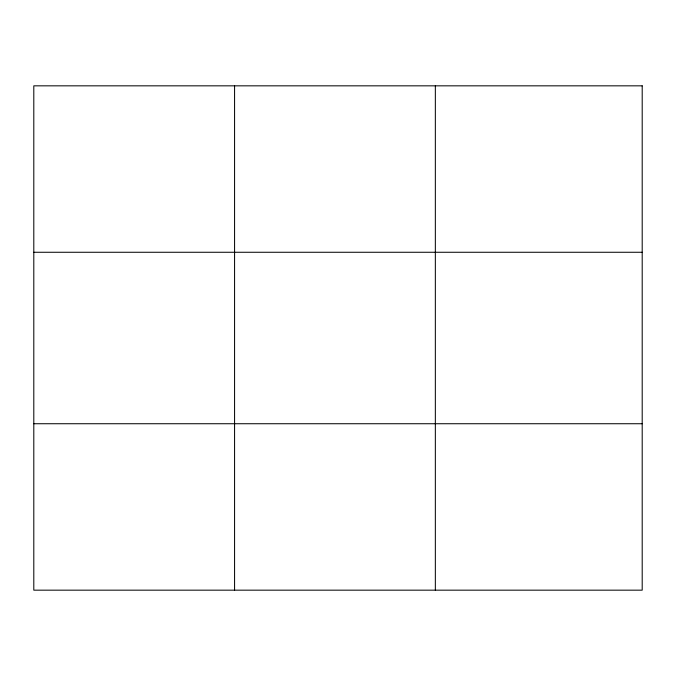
<?xml version="1.0" encoding="UTF-8"?>
<svg xmlns="http://www.w3.org/2000/svg" width="676" height="676" viewBox="0 0 676 676"><rect width="100%" height="100%" fill="white"/><g stroke="black" fill="none" stroke-linecap="round" stroke-linejoin="round"><path stroke-width="1.01" d="M234.572 85.835L234.572 590.165M435.344 85.835L435.344 590.165M33.8 252.266L642.2 252.266M33.8 423.734L642.2 423.734M642.2 85.835L642.2 590.165L33.8 590.165L33.8 85.835L642.2 85.835"/></g></svg>
